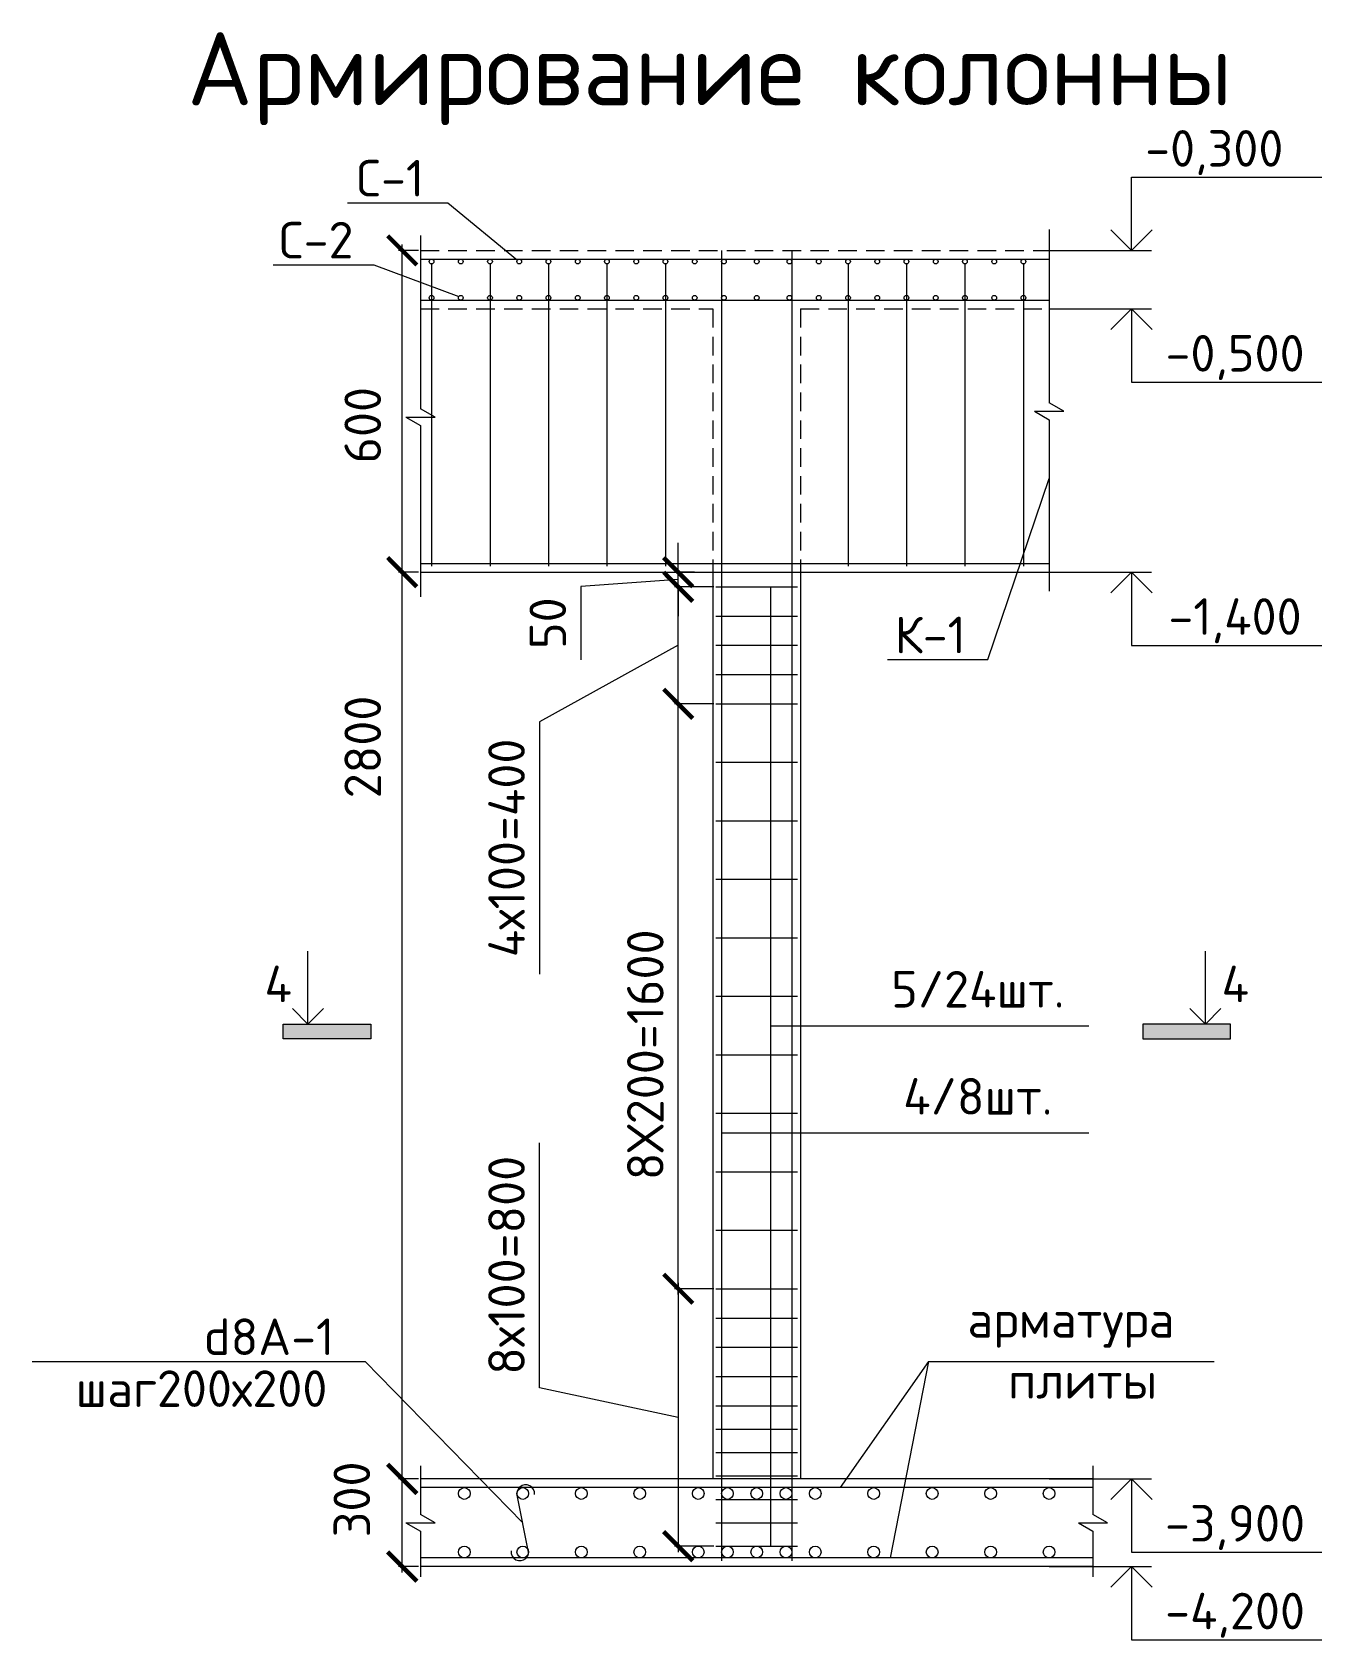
# Model space of a CAD drawing. Header units: millimetres. Extents: x -1960873 to -640355, y 7839719 to 16131025.
# Drawn here: x -884520 to -880109, y 8000468 to 8005964 of the extents above; entities that cross this region are included whole.
import ezdxf

# ---------------------------------------------------------------- set-up
doc = ezdxf.new("R2010")
doc.units = ezdxf.units.MM
doc.linetypes.add('HIDDEN2', pattern=[4.7625, 3.175, -1.5875])
doc.layers.get('0').update_dxf_attribs({"lineweight": 15})
doc.layers.add('КМ-Размеры', color=2, linetype='Continuous')
doc.styles.add('GOST-2.304_Type-B', font='')
doc.styles.add('ISOCPEUR', font='isocpeur.ttf')
doc.styles.get('GOST-2.304_Type-B').set_extended_font_data('ГОСТ тип А')
doc.dimstyles.new('SPDS', dxfattribs={"dimscale": 100, "dimtxt": 2.5, "dimasz": 2, "dimexe": 1.25, "dimexo": 0.625, "dimtad": 1, "dimdec": 0, "dimrnd": 0.001, "dimtxsty": 'GOST-2.304_Type-B', "dimblk": 'ARCHTICK', "dimcen": 2.5, "dimdle": 2, "dimadec": 0, "dimazin": 2, "dimtfac": 0.75, "dimtdec": 0, "dimtmove": 1, "dimatfit": 3, "dimfxl": 1.25, "dimtolj": 1, "dimarcsym": 0})

# ---------------------------------------------------------------- blocks, each defined once
blk = doc.blocks.new('_ArchTick')
at = {"color": 0, "linetype": 'ByBlock', "const_width": 0.15}
blk.add_lwpolyline([(-0.5, -0.5), (0.5, 0.5)], dxfattribs=at)
blk = doc.blocks.new('*D249')
at = {"layer": 'Defpoints', "color": 0, "ltscale": 10, "transparency": 16777216}
for p in [(-883254.4, 8005218), (-883192.1, 8005218), (-883192.1, 8004118)]:
    blk.add_point(p, dxfattribs=at)
at = {"layer": 'КМ-Размеры', "color": 0, "linetype": 'ByBlock', "lineweight": 0, "ltscale": 10, "transparency": 16777216}
blk.add_line((-883254.4, 8004098), (-883254.4, 8005238), dxfattribs=at)
at = {"layer": 'КМ-Размеры', "color": 0, "lineweight": 0, "ltscale": 10, "transparency": 16777216}
for p, q in [((-883198.4, 8005218), (-883266.9, 8005218)), ((-883198.4, 8004118), (-883266.9, 8004118))]:
    blk.add_line(p, q, dxfattribs=at)
at = {"layer": 'КМ-Размеры', "color": 0, "lineweight": 0, "ltscale": 10, "transparency": 16777216, "xscale": 100, "yscale": 100, "zscale": 100}
for p, rotation in [((-883254.4, 8005218), 90), ((-883254.4, 8004118), 270)]:
    blk.add_blockref('_ArchTick', p, dxfattribs=dict(at, rotation=rotation))
at = {"layer": 'КМ-Размеры', "color": 0, "lineweight": 0, "ltscale": 10, "transparency": 16777216, "insert": (-883389.6, 8004620.3), "char_height": 125, "attachment_point": 5, "rotation": 90, "style": 'ISOCPEUR'}
blk.add_mtext('\\A1;600', dxfattribs=at)
blk = doc.blocks.new('*D250')
at = {"layer": 'Defpoints', "color": 0, "ltscale": 10, "transparency": 16777216}
for p in [(-883254.4, 8004118), (-883192.1, 8004118), (-883192.1, 8001018)]:
    blk.add_point(p, dxfattribs=at)
at = {"layer": 'КМ-Размеры', "color": 0, "linetype": 'ByBlock', "lineweight": 0, "ltscale": 10, "transparency": 16777216}
blk.add_line((-883254.4, 8000998), (-883254.4, 8004138), dxfattribs=at)
at = {"layer": 'КМ-Размеры', "color": 0, "lineweight": 0, "ltscale": 10, "transparency": 16777216}
for p, q in [((-883198.4, 8004118), (-883266.9, 8004118)), ((-883198.4, 8001018), (-883266.9, 8001018))]:
    blk.add_line(p, q, dxfattribs=at)
at = {"layer": 'КМ-Размеры', "color": 0, "lineweight": 0, "ltscale": 10, "transparency": 16777216, "xscale": 100, "yscale": 100, "zscale": 100}
for p, rotation in [((-883254.4, 8004118), 90), ((-883254.4, 8001018), 270)]:
    blk.add_blockref('_ArchTick', p, dxfattribs=dict(at, rotation=rotation))
at = {"layer": 'КМ-Размеры', "color": 0, "lineweight": 0, "ltscale": 10, "transparency": 16777216, "insert": (-883389.6, 8003520.3), "char_height": 125, "attachment_point": 5, "rotation": 90, "style": 'ISOCPEUR'}
blk.add_mtext('\\A1;2800', dxfattribs=at)
blk = doc.blocks.new('*D251')
at = {"layer": 'Defpoints', "color": 0, "ltscale": 10, "transparency": 16777216}
for p in [(-883254.4, 8001018), (-883192.1, 8001018), (-883192.1, 8000718)]:
    blk.add_point(p, dxfattribs=at)
at = {"layer": 'КМ-Размеры', "color": 0, "lineweight": 0, "ltscale": 10, "transparency": 16777216}
for p, q in [((-883198.4, 8001018), (-883266.9, 8001018)), ((-883198.4, 8000718), (-883266.9, 8000718))]:
    blk.add_line(p, q, dxfattribs=at)
at = {"layer": 'КМ-Размеры', "color": 0, "linetype": 'ByBlock', "lineweight": 0, "ltscale": 10, "transparency": 16777216}
blk.add_line((-883254.4, 8000698), (-883254.4, 8001038), dxfattribs=at)
at = {"layer": 'КМ-Размеры', "color": 0, "lineweight": 0, "ltscale": 10, "transparency": 16777216, "xscale": 100, "yscale": 100, "zscale": 100}
for p, rotation in [((-883254.4, 8001018), 90), ((-883254.4, 8000718), 270)]:
    blk.add_blockref('_ArchTick', p, dxfattribs=dict(at, rotation=rotation))
at = {"layer": 'КМ-Размеры', "color": 0, "lineweight": 0, "ltscale": 10, "transparency": 16777216, "insert": (-883426.8, 8000947.9), "char_height": 125, "attachment_point": 5, "rotation": 90, "style": 'ISOCPEUR'}
blk.add_mtext('\\A1;300', dxfattribs=at)
blk = doc.blocks.new('*D252')
at = {"layer": 'Defpoints', "color": 0, "ltscale": 10, "transparency": 16777216}
for p in [(-882310.6, 8004118), (-882248.3, 8004118), (-882182.1, 8004068)]:
    blk.add_point(p, dxfattribs=at)
at = {"layer": 'КМ-Размеры', "color": 0, "linetype": 'ByBlock', "lineweight": 0, "ltscale": 10, "transparency": 16777216}
for p, q in [((-882310.6, 8004118), (-882310.6, 8004218)), ((-882310.6, 8004093), (-882644.1, 8004068.6)), ((-882310.6, 8004068), (-882310.6, 8004118)), ((-882310.6, 8004068), (-882310.6, 8004118)), ((-882644.1, 8004068.6), (-882644.1, 8003818.6)), ((-882310.6, 8004068), (-882310.6, 8003968))]:
    blk.add_line(p, q, dxfattribs=at)
at = {"layer": 'КМ-Размеры', "color": 0, "lineweight": 0, "ltscale": 10, "transparency": 16777216}
for p, q in [((-882254.6, 8004118), (-882323.1, 8004118)), ((-882188.4, 8004068), (-882323.1, 8004068))]:
    blk.add_line(p, q, dxfattribs=at)
at = {"layer": 'КМ-Размеры', "color": 0, "lineweight": 0, "ltscale": 10, "transparency": 16777216, "xscale": 100, "yscale": 100, "zscale": 100}
for p, rotation in [((-882310.6, 8004118), 270), ((-882310.6, 8004068), 90)]:
    blk.add_blockref('_ArchTick', p, dxfattribs=dict(at, rotation=rotation))
at = {"layer": 'КМ-Размеры', "color": 0, "lineweight": 0, "ltscale": 10, "transparency": 16777216, "insert": (-882756.6, 8003943.6), "char_height": 125, "attachment_point": 5, "rotation": 90, "style": 'ISOCPEUR'}
blk.add_mtext('\\A1;50', dxfattribs=at)
blk = doc.blocks.new('*D253')
at = {"layer": 'Defpoints', "color": 0, "ltscale": 10, "transparency": 16777216}
for p in [(-882310.6, 8004068), (-882248.3, 8004068), (-882182.1, 8003668)]:
    blk.add_point(p, dxfattribs=at)
at = {"layer": 'КМ-Размеры', "color": 0, "linetype": 'ByBlock', "lineweight": 0, "ltscale": 10, "transparency": 16777216}
for p, q in [((-882310.6, 8003648), (-882310.6, 8004088)), ((-882310.6, 8003868), (-882785.3, 8003606.4)), ((-882785.3, 8003606.4), (-882785.3, 8002743.9))]:
    blk.add_line(p, q, dxfattribs=at)
at = {"layer": 'КМ-Размеры', "color": 0, "lineweight": 0, "ltscale": 10, "transparency": 16777216}
for p, q in [((-882254.6, 8004068), (-882323.1, 8004068)), ((-882188.4, 8003668), (-882323.1, 8003668))]:
    blk.add_line(p, q, dxfattribs=at)
at = {"layer": 'КМ-Размеры', "color": 0, "lineweight": 0, "ltscale": 10, "transparency": 16777216, "xscale": 100, "yscale": 100, "zscale": 100}
for p, rotation in [((-882310.6, 8004068), 90), ((-882310.6, 8003668), 270)]:
    blk.add_blockref('_ArchTick', p, dxfattribs=dict(at, rotation=rotation))
at = {"layer": 'КМ-Размеры', "color": 0, "lineweight": 0, "ltscale": 10, "transparency": 16777216, "insert": (-882897.8, 8003175.2), "char_height": 125, "attachment_point": 5, "rotation": 90, "style": 'ISOCPEUR'}
blk.add_mtext('\\A1;4х100=400', dxfattribs=at)
blk = doc.blocks.new('*D254')
at = {"layer": 'Defpoints', "color": 0, "ltscale": 10, "transparency": 16777216}
for p in [(-882310.6, 8003668), (-882248.3, 8003668), (-882182.1, 8001668)]:
    blk.add_point(p, dxfattribs=at)
at = {"layer": 'КМ-Размеры', "color": 0, "lineweight": 0, "ltscale": 10, "transparency": 16777216}
for p, q in [((-882254.6, 8003668), (-882323.1, 8003668)), ((-882188.4, 8001668), (-882323.1, 8001668))]:
    blk.add_line(p, q, dxfattribs=at)
at = {"layer": 'КМ-Размеры', "color": 0, "linetype": 'ByBlock', "lineweight": 0, "ltscale": 10, "transparency": 16777216}
blk.add_line((-882310.6, 8001648), (-882310.6, 8003688), dxfattribs=at)
at = {"layer": 'КМ-Размеры', "color": 0, "lineweight": 0, "ltscale": 10, "transparency": 16777216, "xscale": 100, "yscale": 100, "zscale": 100}
for p, rotation in [((-882310.6, 8003668), 90), ((-882310.6, 8001668), 270)]:
    blk.add_blockref('_ArchTick', p, dxfattribs=dict(at, rotation=rotation))
at = {"layer": 'КМ-Размеры', "color": 0, "lineweight": 0, "ltscale": 10, "transparency": 16777216, "insert": (-882423.1, 8002468), "char_height": 125, "attachment_point": 5, "rotation": 90, "style": 'ISOCPEUR'}
blk.add_mtext('\\A1;8Х200=1600', dxfattribs=at)
blk = doc.blocks.new('*D255')
at = {"layer": 'Defpoints', "color": 0, "ltscale": 10, "transparency": 16777216}
for p in [(-882182.1, 8001668), (-882310.6, 8000788), (-882182.1, 8000788)]:
    blk.add_point(p, dxfattribs=at)
at = {"layer": 'КМ-Размеры', "color": 0, "linetype": 'ByBlock', "lineweight": 0, "ltscale": 10, "transparency": 16777216}
for p, q in [((-882785.3, 8001329.5), (-882785.3, 8002167)), ((-882310.6, 8001688), (-882310.6, 8000768)), ((-882310.6, 8001228), (-882785.3, 8001329.5))]:
    blk.add_line(p, q, dxfattribs=at)
at = {"layer": 'КМ-Размеры', "color": 0, "lineweight": 0, "ltscale": 10, "transparency": 16777216}
for p, q in [((-882188.4, 8001668), (-882323.1, 8001668)), ((-882188.4, 8000788), (-882323.1, 8000788))]:
    blk.add_line(p, q, dxfattribs=at)
at = {"layer": 'КМ-Размеры', "color": 0, "lineweight": 0, "ltscale": 10, "transparency": 16777216, "xscale": 100, "yscale": 100, "zscale": 100}
for p, rotation in [((-882310.6, 8001668), 90), ((-882310.6, 8000788), 270)]:
    blk.add_blockref('_ArchTick', p, dxfattribs=dict(at, rotation=rotation))
at = {"layer": 'КМ-Размеры', "color": 0, "lineweight": 0, "ltscale": 10, "transparency": 16777216, "insert": (-882897.8, 8001748.3), "char_height": 125, "attachment_point": 5, "rotation": 90, "style": 'ISOCPEUR'}
blk.add_mtext('\\A1;8х100=800', dxfattribs=at)

msp = doc.modelspace()

# ---------------------------------------------------------------- hatches: boundary and pattern name
at = {"transparency": 33554687}
h = msp.add_hatch(color=256, dxfattribs=at)
h.dxf.hatch_style = 1
h.paths.add_polyline_path([(-883662.2, 8002572.7), (-883662.2, 8002522.7), (-883362.2, 8002522.7), (-883362.2, 8002572.7)])
h = msp.add_hatch(color=256, dxfattribs=at)
h.dxf.hatch_style = 1
h.paths.add_polyline_path([(-880722.1, 8002572.7), (-880722.1, 8002522.7), (-880422.1, 8002522.7), (-880422.1, 8002572.7)])

# ---------------------------------------------------------------- linework, layer by layer
for p, q in [((-880759.8, 8005468.2), (-880109.3, 8005468.2)), ((-880759.8, 8005218), (-880759.8, 8005468.2)), ((-883442.2, 8005381), (-883098.1, 8005381)), ((-883098.1, 8005381), (-882860.5, 8005185.1)), ((-881042.1, 8005289.4), (-881042.1, 8004696.8)), ((-880759.8, 8005218), (-880830.5, 8005288.7)), ((-880759.8, 8005218), (-880689.1, 8005288.7)), ((-883192.1, 8005269.3), (-883192.1, 8004676.8)), ((-882162.1, 8005218), (-882162.1, 8000738)), ((-881922.1, 8005218), (-881922.1, 8000738)), ((-881042.1, 8005218), (-880692.1, 8005218)), ((-883695.4, 8005169.1), (-883351.3, 8005169.1)), ((-883351.3, 8005169.1), (-883061.1, 8005060.1)), ((-883154.3, 8005172), (-883154.3, 8004138)), ((-882954.3, 8005172), (-882954.3, 8004138)), ((-882754.3, 8005172), (-882754.3, 8004138)), ((-882554.3, 8005172), (-882554.3, 8004138)), ((-882354.3, 8005172), (-882354.3, 8004138)), ((-881729.9, 8005172), (-881729.9, 8004138)), ((-881529.9, 8005172), (-881529.9, 8004138)), ((-881329.9, 8005172), (-881329.9, 8004138)), ((-881129.9, 8005172), (-881129.9, 8004138)), ((-881042.1, 8005018), (-880692.1, 8005018)), ((-880759.8, 8005018), (-880830.5, 8004947.3)), ((-880759.8, 8005018), (-880759.8, 8004767.7)), ((-880759.8, 8005018), (-880689.1, 8004947.3)), ((-880759.8, 8004767.7), (-880109.3, 8004767.7)), ((-880992.1, 8004668), (-881042.1, 8004696.8)), ((-883242.1, 8004647.9), (-883192.1, 8004647.9)), ((-883242.1, 8004647.9), (-883192.1, 8004619.1)), ((-883142.1, 8004647.9), (-883192.1, 8004676.8)), ((-883192.1, 8004647.9), (-883142.1, 8004647.9)), ((-881092.1, 8004668), (-881042.1, 8004668)), ((-881092.1, 8004668), (-881042.1, 8004639.1)), ((-881042.1, 8004668), (-880992.1, 8004668)), ((-881042.1, 8004639.1), (-881042.1, 8004053.1)), ((-883192.1, 8004619.1), (-883192.1, 8004033.1)), ((-881251.2, 8003819.1), (-881042.1, 8004438.2)), ((-882192.1, 8004118), (-882192.1, 8001018)), ((-881892.1, 8004118), (-881892.1, 8001018)), ((-881042.1, 8004118), (-880692.1, 8004118)), ((-880759.8, 8004118), (-880830.5, 8004047.3)), ((-880759.8, 8004118), (-880759.8, 8003867.7)), ((-880759.8, 8004118), (-880689.1, 8004047.3)), ((-882182.1, 8004068), (-881902.1, 8004068)), ((-881994.1, 8000788), (-881994.1, 8004068)), ((-882182.1, 8003968), (-881902.1, 8003968)), ((-882182.1, 8003868), (-881902.1, 8003868)), ((-880759.8, 8003867.7), (-880109.3, 8003867.7)), ((-881595.3, 8003819.1), (-881251.2, 8003819.1)), ((-882182.1, 8003768), (-881902.1, 8003768)), ((-882182.1, 8003668), (-881902.1, 8003668)), ((-882182.1, 8003468), (-881902.1, 8003468)), ((-882182.1, 8003268), (-881902.1, 8003268)), ((-882182.1, 8003068), (-881902.1, 8003068)), ((-883576.8, 8002572.7), (-883576.8, 8002822.7)), ((-882182.1, 8002868), (-881902.1, 8002868)), ((-880507.4, 8002572.7), (-880507.4, 8002822.7)), ((-882182.1, 8002668), (-881902.1, 8002668)), ((-883576.8, 8002572.7), (-883629.9, 8002625.7)), ((-883576.8, 8002572.7), (-883523.8, 8002625.7)), ((-880507.4, 8002572.7), (-880560.4, 8002625.7)), ((-880507.4, 8002572.7), (-880454.4, 8002625.7)), ((-883662.2, 8002522.7), (-883662.2, 8002572.7)), ((-883662.2, 8002572.7), (-883362.2, 8002572.7)), ((-883362.2, 8002572.7), (-883362.2, 8002522.7)), ((-881994.1, 8002566.8), (-880906.8, 8002566.8)), ((-880422.1, 8002572.7), (-880722.1, 8002572.7)), ((-880722.1, 8002572.7), (-880722.1, 8002522.7)), ((-880422.1, 8002522.7), (-880422.1, 8002572.7)), ((-883362.2, 8002522.7), (-883662.2, 8002522.7)), ((-880722.1, 8002522.7), (-880422.1, 8002522.7)), ((-882182.1, 8002468), (-881902.1, 8002468)), ((-882182.1, 8002268), (-881902.1, 8002268)), ((-882162.1, 8002200.7), (-880906.8, 8002200.7)), ((-882182.1, 8002068), (-881902.1, 8002068)), ((-882182.1, 8001868), (-881902.1, 8001868)), ((-882182.1, 8001668), (-881902.1, 8001668)), ((-882182.1, 8001568), (-881902.1, 8001568)), ((-882182.1, 8001468), (-881902.1, 8001468)), ((-884520.2, 8001419.7), (-883380.8, 8001419.7)), ((-883380.8, 8001419.7), (-882842.1, 8000868.1)), ((-881454.7, 8001419.7), (-881756.5, 8000988)), ((-881454.7, 8001419.7), (-881586, 8000748)), ((-881454.7, 8001419.7), (-880477.2, 8001419.7)), ((-882182.1, 8001368), (-881902.1, 8001368)), ((-882182.1, 8001268), (-881902.1, 8001268)), ((-882182.1, 8001188), (-881902.1, 8001188)), ((-883192.1, 8001062.8), (-883192.1, 8000896.8)), ((-882182.1, 8001108), (-881902.1, 8001108)), ((-880892.1, 8001062.8), (-880892.1, 8000896.8)), ((-882182.1, 8001028), (-881902.1, 8001028)), ((-881042.1, 8001018), (-880692.1, 8001018)), ((-880759.8, 8001018), (-880830.5, 8000947.3)), ((-880759.8, 8001018), (-880759.8, 8000767.7)), ((-880759.8, 8001018), (-880689.1, 8000947.3)), ((-882822.1, 8000768), (-882862.1, 8000968.2)), ((-882182.1, 8000948), (-881902.1, 8000948)), ((-883142.1, 8000868), (-883192.1, 8000896.8)), ((-880842.1, 8000868), (-880892.1, 8000896.8)), ((-883242.1, 8000868), (-883192.1, 8000868)), ((-883242.1, 8000868), (-883192.1, 8000839.1)), ((-883192.1, 8000868), (-883142.1, 8000868)), ((-883192.1, 8000839.1), (-883192.1, 8000682.9)), ((-882182.1, 8000868), (-881902.1, 8000868)), ((-880942.1, 8000868), (-880892.1, 8000868)), ((-880942.1, 8000868), (-880892.1, 8000839.1)), ((-880892.1, 8000868), (-880842.1, 8000868)), ((-880892.1, 8000839.1), (-880892.1, 8000682.9)), ((-882182.1, 8000788), (-881902.1, 8000788)), ((-880759.8, 8000767.7), (-880109.3, 8000767.7)), ((-881042.1, 8000718), (-880692.1, 8000718)), ((-880759.8, 8000718), (-880830.5, 8000647.3)), ((-880759.8, 8000718), (-880759.8, 8000467.7)), ((-880759.8, 8000718), (-880689.1, 8000647.3)), ((-880759.8, 8000467.7), (-880109.3, 8000467.7))]:
    msp.add_line(p, q, dxfattribs=at)
at = {"linetype": 'HIDDEN2', "ltscale": 20, "transparency": 33554687}
for p, q in [((-883192.1, 8005218), (-881042.1, 8005218)), ((-883192.1, 8005018), (-882192.1, 8005018)), ((-882192.1, 8005018), (-882192.1, 8004118)), ((-881892.1, 8005018), (-881892.1, 8004118)), ((-881892.1, 8005018), (-881042.1, 8005018))]:
    msp.add_line(p, q, dxfattribs=at)
at = {"ltscale": 20, "transparency": 33554687}
for p, q in [((-883192.1, 8005188), (-881042.1, 8005188)), ((-883192.1, 8005048), (-881042.1, 8005048)), ((-883192.1, 8004148), (-881042.1, 8004148)), ((-883192.1, 8004118), (-881042.1, 8004118)), ((-880892.1, 8001018), (-883192.1, 8001018)), ((-880892.1, 8000988), (-883192.1, 8000988)), ((-880892.1, 8000748), (-883192.1, 8000748)), ((-880892.1, 8000718), (-883192.1, 8000718))]:
    msp.add_line(p, q, dxfattribs=at)
at = {"transparency": 33554687}
for centre, radius in [((-883154.3, 8005180), 8), ((-883054.3, 8005180), 8), ((-882954.3, 8005180), 8), ((-882854.3, 8005180), 8), ((-882754.3, 8005180), 8), ((-882654.3, 8005180), 8), ((-882554.3, 8005180), 8), ((-882454.3, 8005180), 8), ((-882354.3, 8005180), 8), ((-882254.3, 8005180), 8), ((-882154.3, 8005180), 8), ((-882042.1, 8005180), 8), ((-881930.1, 8005180), 8), ((-881829.9, 8005180), 8), ((-881729.9, 8005180), 8), ((-881629.9, 8005180), 8), ((-881529.9, 8005180), 8), ((-881429.9, 8005180), 8), ((-881329.9, 8005180), 8), ((-881229.9, 8005180), 8), ((-881129.9, 8005180), 8), ((-883154.3, 8005056), 8), ((-883054.3, 8005056), 8), ((-882954.3, 8005056), 8), ((-882854.3, 8005056), 8), ((-882754.3, 8005056), 8), ((-882654.3, 8005056), 8), ((-882554.3, 8005056), 8), ((-882454.3, 8005056), 8), ((-882354.3, 8005056), 8), ((-882254.3, 8005056), 8), ((-882154.3, 8005056), 8), ((-882042.1, 8005056), 8), ((-881930.1, 8005056), 8), ((-881829.9, 8005056), 8), ((-881729.9, 8005056), 8), ((-881629.9, 8005056), 8), ((-881529.9, 8005056), 8), ((-881429.9, 8005056), 8), ((-881329.9, 8005056), 8), ((-881229.9, 8005056), 8), ((-881129.9, 8005056), 8), ((-883042.1, 8000968), 20), ((-882842.1, 8000968), 20), ((-882642.1, 8000968), 20), ((-882442.1, 8000968), 20), ((-882242.1, 8000968), 20), ((-882142.1, 8000968), 20), ((-882042.1, 8000968), 20), ((-881942, 8000968), 20), ((-881842.1, 8000968), 20), ((-881642.1, 8000968), 20), ((-881442.1, 8000968), 20), ((-881242.1, 8000968), 20), ((-881042.1, 8000968), 20), ((-883042.1, 8000768), 20), ((-882842.1, 8000768), 20), ((-882642.1, 8000768), 20), ((-882442.1, 8000768), 20), ((-882242.1, 8000768), 20), ((-882142.1, 8000768), 20), ((-882042.1, 8000768), 20), ((-881942, 8000768), 20), ((-881842.1, 8000768), 20), ((-881642.1, 8000768), 20), ((-881442.1, 8000768), 20), ((-881242.1, 8000768), 20), ((-881042.1, 8000768), 20)]:
    msp.add_circle(centre, radius, dxfattribs=at)
for centre, start, end in [((-882832.1, 8000968), 352.5042, 203.0319), ((-882852.1, 8000768.2), 172.5042, 23.0319)]:
    msp.add_arc(centre, 30, start, end, dxfattribs=at)

# ---------------------------------------------------------------- texts
at = {"transparency": 33554687, "width": 8055.818, "attachment_point": 5, "style": 'ISOCPEUR'}
for s, insert, char_height in [('\\A1;Армирование колонны', (-882201.9, 8005805.3), 250), ('\\A1;-0,300', (-880477.2, 8005552.3), 125), ('\\A1;С-1', (-883295.2, 8005465), 125), ('\\A1;С-2', (-883548.4, 8005253.1), 125), ('\\A1;-0,500', (-880406.2, 8004851.7), 125), ('\\A1;-1,400', (-880406.2, 8003951.7), 125), ('\\A1;К-1', (-881448.3, 8003903.2), 125), ('\\A1;5/24шт.', (-881286, 8002692), 125), ('\\A1;4/8шт.', (-881286, 8002326), 125), ('\\A1;d8А-1', (-883710, 8001503.8), 125), ('\\A1;арматура\\P плиты', (-880967.3, 8001459.1), 125), ('\\A1;шаг200х200', (-883941.1, 8001326.7), 125), ('\\A1;-3,900', (-880406.2, 8000851.7), 125), ('\\A1;-4,200', (-880406.2, 8000551.7), 125)]:
    msp.add_mtext(s, dxfattribs=dict(at, insert=insert, char_height=char_height))
at = {"transparency": 33554687, "char_height": 125, "attachment_point": 5, "style": 'ISOCPEUR'}
for insert in [(-883678.7, 8002710.4), (-880405.5, 8002710.4)]:
    msp.add_mtext('4', dxfattribs=dict(at, insert=insert))

# ---------------------------------------------------------------- dimensions: what is measured, and where the dimension line sits
at = {"layer": 'КМ-Размеры', "color": 7, "lineweight": 0, "ltscale": 10, "transparency": 33554687}
for base, p1, p2, angle, text, picture, middle in [((-883254.4, 8005218), (-883192.1, 8004118), (-883192.1, 8005218), 90, '600', '*D249', (-883277.1, 8004620.3)), ((-883254.4, 8004118), (-883192.1, 8001018), (-883192.1, 8004118), 90, '2800', '*D250', (-883277.1, 8003520.3)), ((-882310.6, 8004068), (-882182.1, 8003668), (-882248.3, 8004068), 90, '4х100=<>', '*D253', (-882785.3, 8003556.4)), ((-882310.6, 8003668), (-882182.1, 8001668), (-882248.3, 8003668), 90, '8Х200=1600', '*D254', (-882310.6, 8002468)), ((-882310.6, 8000788), (-882182.1, 8001668), (-882182.1, 8000788), 270, '8х100=800', '*D255', (-882785.3, 8001379.5))]:
    dim = msp.add_linear_dim(base=base, p1=p1, p2=p2, angle=angle, text=text, dimstyle='SPDS', override={"dimscale": 10, "dimtxt": 12.5, "dimasz": 10, "dimgap": 5, "dimtxsty": 'ISOCPEUR', "dimblk1": 'ArchTick', "dimblk2": 'ArchTick', "dimsah": 1, "dimlwd": 0, "dimlwe": 0}, dxfattribs=at)
    dim.commit()
    dim.dimension.update_dxf_attribs({"geometry": picture, "text_midpoint": middle, "dimtype": 160})
for base, p1, p2, picture, middle in [((-882310.6, 8004118), (-882182.1, 8004068), (-882248.3, 8004118), '*D252', (-882644.1, 8004018.6)), ((-883254.4, 8001018), (-883192.1, 8000718), (-883192.1, 8001018), '*D251', (-883314.3, 8000947.9))]:
    dim = msp.add_linear_dim(base=base, p1=p1, p2=p2, angle=90, dimstyle='SPDS', override={"dimscale": 10, "dimtxt": 12.5, "dimasz": 10, "dimgap": 5, "dimtxsty": 'ISOCPEUR', "dimblk1": 'ArchTick', "dimblk2": 'ArchTick', "dimsah": 1, "dimlwd": 0, "dimlwe": 0}, dxfattribs=at)
    dim.commit()
    dim.dimension.update_dxf_attribs({"geometry": picture, "text_midpoint": middle, "dimtype": 160})

doc.saveas('drawing.dxf')
